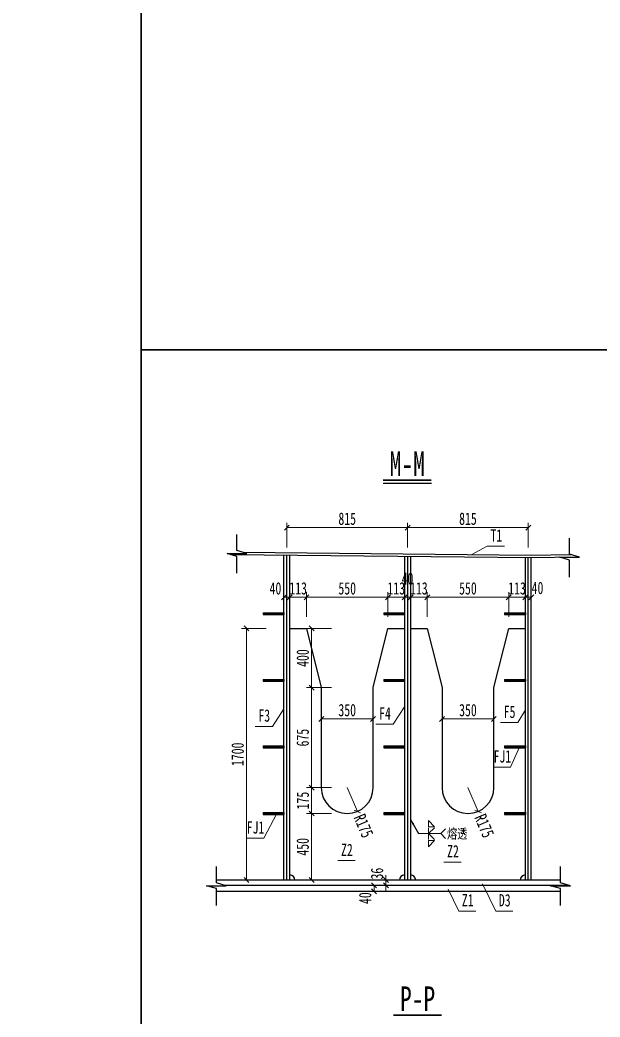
# Model space of a CAD drawing. Header units: millimetres. Extents: x -89049 to 410567, y -307459 to -100425.
# Drawn here: x 123748 to 127666, y -157759 to -151024 of the extents above; entities that cross this region are included whole.
import ezdxf
from ezdxf.enums import TextEntityAlignment as Align

# ---------------------------------------------------------------- set-up
doc = ezdxf.new("R2010")
doc.units = ezdxf.units.MM
doc.layers.get('Defpoints').update_dxf_attribs({"color": 8})
for name, color, linetype, lineweight in [('Dim', 4, 'Continuous', 15), ('文字', 7, 'Continuous', 15), ('标注线及字体', 2, 'Continuous', 15), ('桥 构造粗实', 1, 'Continuous', 30), ('细实线', 4, 'Continuous', 15), ('钢板粗线', 1, 'Continuous', 25)]:
    doc.layers.add(name, color=color, linetype=linetype, lineweight=lineweight)
doc.layers.add('Text', color=4, linetype='Continuous')
doc.styles.add('111', font='', dxfattribs={"width": 0.7})
doc.styles.add('BM_Dim', font='', dxfattribs={"width": 0.85})
doc.styles.add('SMEDI', font='', dxfattribs={"width": 0.75})
doc.styles.get("Standard").update_dxf_attribs({"font": ''})
doc.styles.get('111').set_extended_font_data('仿宋_GB2312')
doc.styles.get('BM_Dim').set_extended_font_data('仿宋_GB2312')
doc.styles.get('SMEDI').set_extended_font_data('仿宋_GB2312')
doc.styles.get('Standard').set_extended_font_data('仿宋_GB2312')
doc.dimstyles.new('200', dxfattribs={"dimscale": 0, "dimtxt": 2.5, "dimasz": 1, "dimexe": 1, "dimexo": 1, "dimgap": 0.6, "dimtad": 1, "dimdec": 0, "dimdsep": 46, "dimtxsty": '111', "dimblk": 'OBLIQUE', "dimcen": 0, "dimclrd": 4, "dimclre": 4, "dimclrt": 4, "dimadec": 1, "dimazin": 2, "dimtfac": 1, "dimtdec": 0, "dimtix": 1, "dimtmove": 2, "dimatfit": 3, "dimfxl": 4, "dimfxlon": 1, "dimtolj": 1, "dimlwd": -1, "dimlwe": -1, "dimarcsym": 0})
doc.dimstyles.new('MSteel_1.0_1.0', dxfattribs={"dimtxt": 3, "dimasz": 1.2, "dimexe": 1, "dimexo": 1, "dimgap": 1, "dimtad": 3, "dimtoh": 1, "dimdec": 0, "dimzin": 0, "dimdsep": 46, "dimtxsty": 'Standard', "dimblk": 'ARCHTICK', "dimcen": 0.09, "dimclrd": 3, "dimclre": 3, "dimadec": 0, "dimazin": 0, "dimtfac": 1, "dimtdec": 4, "dimtofl": 0, "dimtmove": 0, "dimatfit": 3, "dimfxl": 1, "dimtolj": 1, "dimtzin": 0, "dimarcsym": 0})

# ---------------------------------------------------------------- blocks, each defined once
blk = doc.blocks.new('_Oblique')
at = {"color": 0, "linetype": 'ByBlock', "lineweight": -2}
blk.add_line((-0.5, -0.5), (0.5, 0.5), dxfattribs=at)
blk = doc.blocks.new('*D4160')
at = {"layer": 'Defpoints', "color": 0, "transparency": 16777216}
for p in [(126365.8, -154453), (125550.4, -154678.7), (126365.8, -154654)]:
    blk.add_point(p, dxfattribs=at)
at = {"layer": '细实线', "color": 4, "transparency": 16777216}
for p, q in [((125550.4, -154586.4), (125550.4, -154419.7)), ((126365.8, -154586.4), (126365.8, -154419.7)), ((125550.4, -154453), (126365.8, -154453))]:
    blk.add_line(p, q, dxfattribs=at)
at = {"layer": '细实线', "color": 4, "transparency": 16777216, "xscale": 33.33333333333333, "yscale": 33.33333333333333, "zscale": 33.33333333333333, "rotation": 180}
blk.add_blockref('_Oblique', (125550.4, -154453), dxfattribs=at)
at = {"layer": '细实线', "color": 4, "transparency": 16777216, "xscale": 33.33333333333333, "yscale": 33.33333333333333, "zscale": 33.33333333333333}
blk.add_blockref('_Oblique', (126365.8, -154453), dxfattribs=at)
at = {"layer": '细实线', "color": 4, "transparency": 16777216, "insert": (125958.1, -154393.4), "char_height": 83.33, "attachment_point": 5, "style": '111'}
blk.add_mtext('\\A1;815', dxfattribs=at)
blk = doc.blocks.new('*D4161')
at = {"layer": 'Defpoints', "color": 0, "transparency": 16777216}
for p in [(127181.2, -154453), (126365.8, -154654), (127181.2, -154671.9)]:
    blk.add_point(p, dxfattribs=at)
at = {"layer": '细实线', "color": 4, "transparency": 16777216}
for p, q in [((126365.8, -154586.4), (126365.8, -154419.7)), ((127181.2, -154586.4), (127181.2, -154419.7)), ((126365.8, -154453), (127181.2, -154453))]:
    blk.add_line(p, q, dxfattribs=at)
at = {"layer": '细实线', "color": 4, "transparency": 16777216, "xscale": 33.33333333333333, "yscale": 33.33333333333333, "zscale": 33.33333333333333, "rotation": 180}
blk.add_blockref('_Oblique', (126365.8, -154453), dxfattribs=at)
at = {"layer": '细实线', "color": 4, "transparency": 16777216, "xscale": 33.33333333333333, "yscale": 33.33333333333333, "zscale": 33.33333333333333}
blk.add_blockref('_Oblique', (127181.2, -154453), dxfattribs=at)
at = {"layer": '细实线', "color": 4, "transparency": 16777216, "insert": (126773.5, -154393.4), "char_height": 83.33, "attachment_point": 5, "style": '111'}
blk.add_mtext('\\A1;815', dxfattribs=at)
blk = doc.blocks.new('*D4162')
at = {"layer": 'Defpoints', "color": 0, "transparency": 16777216}
for p in [(125570.4, -154923.3), (125570.4, -155133.9), (125683.1, -155133.9)]:
    blk.add_point(p, dxfattribs=at)
at = {"layer": '细实线', "color": 4, "transparency": 16777216}
for p, q in [((125570.4, -155056.6), (125570.4, -154890)), ((125683.1, -155056.6), (125683.1, -154890)), ((125570.4, -154923.3), (125537, -154923.3)), ((125683.1, -154923.3), (125570.4, -154923.3)), ((125683.1, -154923.3), (125716.4, -154923.3))]:
    blk.add_line(p, q, dxfattribs=at)
at = {"layer": '细实线', "color": 4, "transparency": 16777216, "xscale": 33.33333333333333, "yscale": 33.33333333333333, "zscale": 33.33333333333333}
blk.add_blockref('_Oblique', (125570.4, -154923.3), dxfattribs=at)
at = {"layer": '细实线', "color": 4, "transparency": 16777216, "xscale": 33.33333333333333, "yscale": 33.33333333333333, "zscale": 33.33333333333333, "rotation": 180}
blk.add_blockref('_Oblique', (125683.1, -154923.3), dxfattribs=at)
at = {"layer": '细实线', "color": 4, "transparency": 16777216, "insert": (125626.7, -154863.7), "char_height": 83.33, "attachment_point": 5, "style": '111'}
blk.add_mtext('\\A1;113', dxfattribs=at)
blk = doc.blocks.new('*D4163')
at = {"layer": 'Defpoints', "color": 0, "transparency": 16777216}
for p in [(125530.4, -154923.3), (125530.4, -155133.9), (125570.4, -155133.9)]:
    blk.add_point(p, dxfattribs=at)
at = {"layer": '细实线', "color": 4, "transparency": 16777216}
for p, q in [((125530.4, -155056.6), (125530.4, -154890)), ((125570.4, -155056.6), (125570.4, -154890)), ((125570.4, -154923.3), (125530.4, -154923.3))]:
    blk.add_line(p, q, dxfattribs=at)
at = {"layer": '细实线', "color": 4, "transparency": 16777216, "xscale": 33.33333333333333, "yscale": 33.33333333333333, "zscale": 33.33333333333333, "rotation": 180}
blk.add_blockref('_Oblique', (125530.4, -154923.3), dxfattribs=at)
at = {"layer": '细实线', "color": 4, "transparency": 16777216, "xscale": 33.33333333333333, "yscale": 33.33333333333333, "zscale": 33.33333333333333}
blk.add_blockref('_Oblique', (125570.4, -154923.3), dxfattribs=at)
at = {"layer": '细实线', "color": 4, "transparency": 16777216, "insert": (125473.4, -154863.7), "char_height": 83.33, "attachment_point": 5, "style": '111'}
blk.add_mtext('\\A1;40', dxfattribs=at)
blk = doc.blocks.new('*D4164')
at = {"layer": 'Defpoints', "color": 0, "transparency": 16777216}
for p in [(125683.1, -154923.3), (125683.1, -155133.9), (126233.1, -155133.9)]:
    blk.add_point(p, dxfattribs=at)
at = {"layer": '细实线', "color": 4, "transparency": 16777216}
for p, q in [((125683.1, -155056.6), (125683.1, -154890)), ((126233.1, -155056.6), (126233.1, -154890)), ((126233.1, -154923.3), (125683.1, -154923.3))]:
    blk.add_line(p, q, dxfattribs=at)
at = {"layer": '细实线', "color": 4, "transparency": 16777216, "xscale": 33.33333333333333, "yscale": 33.33333333333333, "zscale": 33.33333333333333, "rotation": 180}
blk.add_blockref('_Oblique', (125683.1, -154923.3), dxfattribs=at)
at = {"layer": '细实线', "color": 4, "transparency": 16777216, "xscale": 33.33333333333333, "yscale": 33.33333333333333, "zscale": 33.33333333333333}
blk.add_blockref('_Oblique', (126233.1, -154923.3), dxfattribs=at)
at = {"layer": '细实线', "color": 4, "transparency": 16777216, "insert": (125958.1, -154863.7), "char_height": 83.33, "attachment_point": 5, "style": '111'}
blk.add_mtext('\\A1;550', dxfattribs=at)
blk = doc.blocks.new('*D4165')
at = {"layer": 'Defpoints', "color": 0, "transparency": 16777216}
for p in [(126345.8, -154923.3), (126233.1, -155133.9), (126345.8, -155133.9)]:
    blk.add_point(p, dxfattribs=at)
at = {"layer": '细实线', "color": 4, "transparency": 16777216}
for p, q in [((126233.1, -155056.6), (126233.1, -154890)), ((126345.8, -155056.6), (126345.8, -154890)), ((126233.1, -154923.3), (126199.7, -154923.3)), ((126233.1, -154923.3), (126345.8, -154923.3)), ((126345.8, -154923.3), (126379.1, -154923.3))]:
    blk.add_line(p, q, dxfattribs=at)
at = {"layer": '细实线', "color": 4, "transparency": 16777216, "xscale": 33.33333333333333, "yscale": 33.33333333333333, "zscale": 33.33333333333333}
blk.add_blockref('_Oblique', (126233.1, -154923.3), dxfattribs=at)
at = {"layer": '细实线', "color": 4, "transparency": 16777216, "xscale": 33.33333333333333, "yscale": 33.33333333333333, "zscale": 33.33333333333333, "rotation": 180}
blk.add_blockref('_Oblique', (126345.8, -154923.3), dxfattribs=at)
at = {"layer": '细实线', "color": 4, "transparency": 16777216, "insert": (126289.4, -154863.7), "char_height": 83.33, "attachment_point": 5, "style": '111'}
blk.add_mtext('\\A1;113', dxfattribs=at)
blk = doc.blocks.new('*D4166')
at = {"layer": 'Defpoints', "color": 0, "transparency": 16777216}
for p in [(126385.8, -154923.3), (126345.8, -155133.9), (126385.8, -155133.9)]:
    blk.add_point(p, dxfattribs=at)
at = {"layer": '细实线', "color": 4, "transparency": 16777216}
for p, q in [((126345.8, -155056.6), (126345.8, -154890)), ((126385.8, -155056.6), (126385.8, -154890)), ((126345.8, -154923.3), (126385.8, -154923.3))]:
    blk.add_line(p, q, dxfattribs=at)
at = {"layer": '细实线', "color": 4, "transparency": 16777216, "xscale": 33.33333333333333, "yscale": 33.33333333333333, "zscale": 33.33333333333333, "rotation": 180}
blk.add_blockref('_Oblique', (126345.8, -154923.3), dxfattribs=at)
at = {"layer": '细实线', "color": 4, "transparency": 16777216, "xscale": 33.33333333333333, "yscale": 33.33333333333333, "zscale": 33.33333333333333}
blk.add_blockref('_Oblique', (126385.8, -154923.3), dxfattribs=at)
at = {"layer": '细实线', "color": 4, "transparency": 16777216, "insert": (126365.8, -154798.1), "char_height": 83.33, "attachment_point": 5, "style": '111'}
blk.add_mtext('\\A1;40', dxfattribs=at)
blk = doc.blocks.new('*D4167')
at = {"layer": 'Defpoints', "color": 0, "transparency": 16777216}
for p in [(126385.8, -154923.3), (126385.8, -155133.9), (126498.5, -155133.9)]:
    blk.add_point(p, dxfattribs=at)
at = {"layer": '细实线', "color": 4, "transparency": 16777216}
for p, q in [((126385.8, -155056.6), (126385.8, -154890)), ((126498.5, -155056.6), (126498.5, -154890)), ((126385.8, -154923.3), (126352.5, -154923.3)), ((126498.5, -154923.3), (126385.8, -154923.3)), ((126498.5, -154923.3), (126531.8, -154923.3))]:
    blk.add_line(p, q, dxfattribs=at)
at = {"layer": '细实线', "color": 4, "transparency": 16777216, "xscale": 33.33333333333333, "yscale": 33.33333333333333, "zscale": 33.33333333333333}
blk.add_blockref('_Oblique', (126385.8, -154923.3), dxfattribs=at)
at = {"layer": '细实线', "color": 4, "transparency": 16777216, "xscale": 33.33333333333333, "yscale": 33.33333333333333, "zscale": 33.33333333333333, "rotation": 180}
blk.add_blockref('_Oblique', (126498.5, -154923.3), dxfattribs=at)
at = {"layer": '细实线', "color": 4, "transparency": 16777216, "insert": (126442.1, -154863.7), "char_height": 83.33, "attachment_point": 5, "style": '111'}
blk.add_mtext('\\A1;113', dxfattribs=at)
blk = doc.blocks.new('*D4168')
at = {"layer": 'Defpoints', "color": 0, "transparency": 16777216}
for p in [(126498.5, -154923.3), (126498.5, -155133.9), (127048.5, -155133.9)]:
    blk.add_point(p, dxfattribs=at)
at = {"layer": '细实线', "color": 4, "transparency": 16777216}
for p, q in [((126498.5, -155056.6), (126498.5, -154890)), ((127048.5, -155056.6), (127048.5, -154890)), ((127048.5, -154923.3), (126498.5, -154923.3))]:
    blk.add_line(p, q, dxfattribs=at)
at = {"layer": '细实线', "color": 4, "transparency": 16777216, "xscale": 33.33333333333333, "yscale": 33.33333333333333, "zscale": 33.33333333333333, "rotation": 180}
blk.add_blockref('_Oblique', (126498.5, -154923.3), dxfattribs=at)
at = {"layer": '细实线', "color": 4, "transparency": 16777216, "xscale": 33.33333333333333, "yscale": 33.33333333333333, "zscale": 33.33333333333333}
blk.add_blockref('_Oblique', (127048.5, -154923.3), dxfattribs=at)
at = {"layer": '细实线', "color": 4, "transparency": 16777216, "insert": (126773.5, -154863.7), "char_height": 83.33, "attachment_point": 5, "style": '111'}
blk.add_mtext('\\A1;550', dxfattribs=at)
blk = doc.blocks.new('*D4169')
at = {"layer": 'Defpoints', "color": 0, "transparency": 16777216}
for p in [(127161.2, -154923.3), (127048.5, -155133.9), (127161.2, -155133.9)]:
    blk.add_point(p, dxfattribs=at)
at = {"layer": '细实线', "color": 4, "transparency": 16777216}
for p, q in [((127048.5, -155056.6), (127048.5, -154890)), ((127161.2, -155056.6), (127161.2, -154890)), ((127048.5, -154923.3), (127015.2, -154923.3)), ((127048.5, -154923.3), (127161.2, -154923.3)), ((127161.2, -154923.3), (127194.6, -154923.3))]:
    blk.add_line(p, q, dxfattribs=at)
at = {"layer": '细实线', "color": 4, "transparency": 16777216, "xscale": 33.33333333333333, "yscale": 33.33333333333333, "zscale": 33.33333333333333}
blk.add_blockref('_Oblique', (127048.5, -154923.3), dxfattribs=at)
at = {"layer": '细实线', "color": 4, "transparency": 16777216, "xscale": 33.33333333333333, "yscale": 33.33333333333333, "zscale": 33.33333333333333, "rotation": 180}
blk.add_blockref('_Oblique', (127161.2, -154923.3), dxfattribs=at)
at = {"layer": '细实线', "color": 4, "transparency": 16777216, "insert": (127104.9, -154863.7), "char_height": 83.33, "attachment_point": 5, "style": '111'}
blk.add_mtext('\\A1;113', dxfattribs=at)
blk = doc.blocks.new('*D4170')
at = {"layer": 'Defpoints', "color": 0, "transparency": 16777216}
for p in [(127201.2, -154923.3), (127161.2, -155133.9), (127201.2, -155133.9)]:
    blk.add_point(p, dxfattribs=at)
at = {"layer": '细实线', "color": 4, "transparency": 16777216}
for p, q in [((127161.2, -155056.6), (127161.2, -154890)), ((127201.2, -155056.6), (127201.2, -154890)), ((127161.2, -154923.3), (127201.2, -154923.3))]:
    blk.add_line(p, q, dxfattribs=at)
at = {"layer": '细实线', "color": 4, "transparency": 16777216, "xscale": 33.33333333333333, "yscale": 33.33333333333333, "zscale": 33.33333333333333, "rotation": 180}
blk.add_blockref('_Oblique', (127161.2, -154923.3), dxfattribs=at)
at = {"layer": '细实线', "color": 4, "transparency": 16777216, "xscale": 33.33333333333333, "yscale": 33.33333333333333, "zscale": 33.33333333333333}
blk.add_blockref('_Oblique', (127201.2, -154923.3), dxfattribs=at)
at = {"layer": '细实线', "color": 4, "transparency": 16777216, "insert": (127243.3, -154860.9), "char_height": 83.33, "attachment_point": 5, "style": '111'}
blk.add_mtext('\\A1;40', dxfattribs=at)
blk = doc.blocks.new('*D4171')
at = {"layer": 'Defpoints', "color": 0, "transparency": 16777216}
for p in [(125963.6, -155133.9), (125717.5, -155533.9), (125963.8, -155533.9)]:
    blk.add_point(p, dxfattribs=at)
at = {"layer": '细实线', "color": 4, "transparency": 16777216}
for p, q in [((125850.9, -155133.9), (125684.2, -155133.9)), ((125717.5, -155133.9), (125717.5, -155533.9)), ((125850.9, -155533.9), (125684.2, -155533.9))]:
    blk.add_line(p, q, dxfattribs=at)
at = {"layer": '细实线', "color": 4, "transparency": 16777216, "xscale": 33.33333333333333, "yscale": 33.33333333333333, "zscale": 33.33333333333333}
for p, rotation in [((125717.5, -155133.9), 90), ((125717.5, -155533.9), 270)]:
    blk.add_blockref('_Oblique', p, dxfattribs=dict(at, rotation=rotation))
at = {"layer": '细实线', "color": 4, "transparency": 16777216, "insert": (125657.9, -155333.9), "char_height": 83.33, "attachment_point": 5, "rotation": 90, "style": '111'}
blk.add_mtext('\\A1;400', dxfattribs=at)
blk = doc.blocks.new('*D4172')
at = {"layer": 'Defpoints', "color": 0, "transparency": 16777216}
for p in [(125812.7, -155533.9), (125717.5, -156208.9), (125968.1, -156208.9)]:
    blk.add_point(p, dxfattribs=at)
at = {"layer": '细实线', "color": 4, "transparency": 16777216}
for p, q in [((125779.3, -155533.9), (125684.2, -155533.9)), ((125717.5, -155533.9), (125717.5, -156208.9)), ((125850.9, -156208.9), (125684.2, -156208.9))]:
    blk.add_line(p, q, dxfattribs=at)
at = {"layer": '细实线', "color": 4, "transparency": 16777216, "xscale": 33.33333333333333, "yscale": 33.33333333333333, "zscale": 33.33333333333333}
for p, rotation in [((125717.5, -155533.9), 90), ((125717.5, -156208.9), 270)]:
    blk.add_blockref('_Oblique', p, dxfattribs=dict(at, rotation=rotation))
at = {"layer": '细实线', "color": 4, "transparency": 16777216, "insert": (125657.9, -155871.4), "char_height": 83.33, "attachment_point": 5, "rotation": 90, "style": '111'}
blk.add_mtext('\\A1;675', dxfattribs=at)
blk = doc.blocks.new('*D4173')
at = {"layer": 'Defpoints', "color": 0, "transparency": 16777216}
for p in [(125968.1, -156208.9), (125717.5, -156383.9), (125962.7, -156383.9)]:
    blk.add_point(p, dxfattribs=at)
at = {"layer": '细实线', "color": 4, "transparency": 16777216}
for p, q in [((125850.9, -156208.9), (125684.2, -156208.9)), ((125717.5, -156208.9), (125717.5, -156383.9)), ((125850.9, -156383.9), (125684.2, -156383.9))]:
    blk.add_line(p, q, dxfattribs=at)
at = {"layer": '细实线', "color": 4, "transparency": 16777216, "xscale": 33.33333333333333, "yscale": 33.33333333333333, "zscale": 33.33333333333333}
for p, rotation in [((125717.5, -156208.9), 90), ((125717.5, -156383.9), 270)]:
    blk.add_blockref('_Oblique', p, dxfattribs=dict(at, rotation=rotation))
at = {"layer": '细实线', "color": 4, "transparency": 16777216, "insert": (125658.8, -156296.4), "char_height": 83.33, "attachment_point": 5, "rotation": 90, "style": '111'}
blk.add_mtext('\\A1;175', dxfattribs=at)
blk = doc.blocks.new('*D4174')
at = {"layer": 'Defpoints', "color": 0, "transparency": 16777216}
for p in [(125962.7, -156383.9), (125717.5, -156833.9), (125962.7, -156833.9)]:
    blk.add_point(p, dxfattribs=at)
at = {"layer": '细实线', "color": 4, "transparency": 16777216}
for p, q in [((125850.9, -156383.9), (125684.2, -156383.9)), ((125717.5, -156383.9), (125717.5, -156833.9)), ((125850.9, -156833.9), (125684.2, -156833.9))]:
    blk.add_line(p, q, dxfattribs=at)
at = {"layer": '细实线', "color": 4, "transparency": 16777216, "xscale": 33.33333333333333, "yscale": 33.33333333333333, "zscale": 33.33333333333333}
for p, rotation in [((125717.5, -156383.9), 90), ((125717.5, -156833.9), 270)]:
    blk.add_blockref('_Oblique', p, dxfattribs=dict(at, rotation=rotation))
at = {"layer": '细实线', "color": 4, "transparency": 16777216, "insert": (125657.9, -156608.9), "char_height": 83.33, "attachment_point": 5, "rotation": 90, "style": '111'}
blk.add_mtext('\\A1;450', dxfattribs=at)
blk = doc.blocks.new('*D4175')
at = {"layer": 'Defpoints', "color": 0, "transparency": 16777216}
for p in [(126133.1, -155745.6), (125783.1, -155850.1), (126133.1, -155850.1)]:
    blk.add_point(p, dxfattribs=at)
at = {"layer": '细实线', "color": 4, "transparency": 16777216}
for p, q in [((125783.1, -155816.7), (125783.1, -155712.3)), ((125783.1, -155745.6), (126133.1, -155745.6)), ((126133.1, -155816.7), (126133.1, -155712.3))]:
    blk.add_line(p, q, dxfattribs=at)
at = {"layer": '细实线', "color": 4, "transparency": 16777216, "xscale": 33.33333333333333, "yscale": 33.33333333333333, "zscale": 33.33333333333333, "rotation": 180}
blk.add_blockref('_Oblique', (125783.1, -155745.6), dxfattribs=at)
at = {"layer": '细实线', "color": 4, "transparency": 16777216, "xscale": 33.33333333333333, "yscale": 33.33333333333333, "zscale": 33.33333333333333}
blk.add_blockref('_Oblique', (126133.1, -155745.6), dxfattribs=at)
at = {"layer": '细实线', "color": 4, "transparency": 16777216, "insert": (125958.1, -155686), "char_height": 83.33, "attachment_point": 5, "style": '111'}
blk.add_mtext('\\A1;350', dxfattribs=at)
blk = doc.blocks.new('14-160加劲 无过焊孔')
at = {"layer": 'Defpoints'}
blk.add_line((38609.4, 32076.7), (38609.4, 32216.7), dxfattribs=at)
at = {"layer": '钢板粗线', "color": 7}
for p, q in [((38603.4, 32076.7), (38603.4, 32216.7)), ((38603.4, 32216.7), (38615.4, 32216.7)), ((38615.4, 32076.7), (38615.4, 32216.7)), ((38603.4, 32076.7), (38615.4, 32076.7))]:
    blk.add_line(p, q, dxfattribs=at)
blk = doc.blocks.new('*D4211')
at = {"layer": 'Defpoints', "color": 0, "transparency": 16777216}
for p in [(125606.2, -155133.9), (125278.1, -156833.9), (125721.9, -156833.9)]:
    blk.add_point(p, dxfattribs=at)
at = {"layer": '细实线', "color": 4, "transparency": 16777216}
for p, q in [((125411.4, -155133.9), (125244.7, -155133.9)), ((125278.1, -155133.9), (125278.1, -156833.9)), ((125411.4, -156833.9), (125244.7, -156833.9))]:
    blk.add_line(p, q, dxfattribs=at)
at = {"layer": '细实线', "color": 4, "transparency": 16777216, "xscale": 33.33333333333333, "yscale": 33.33333333333333, "zscale": 33.33333333333333}
for p, rotation in [((125278.1, -155133.9), 90), ((125278.1, -156833.9), 270)]:
    blk.add_blockref('_Oblique', p, dxfattribs=dict(at, rotation=rotation))
at = {"layer": '细实线', "color": 4, "transparency": 16777216, "insert": (125218.4, -155983.9), "char_height": 83.33, "attachment_point": 5, "rotation": 90, "style": '111'}
blk.add_mtext('\\A1;1700', dxfattribs=at)
blk = doc.blocks.new('*D4224')
at = {"layer": 'Defpoints', "color": 0, "transparency": 16777216}
for p in [(125958.1, -156208.9), (126027, -156369.7)]:
    blk.add_point(p, dxfattribs=at)
at = {"layer": '细实线', "color": 4, "transparency": 16777216}
for p, q in [((126027, -156369.7), (125958.1, -156208.9)), ((125958.1, -156208.9), (126027, -156369.7))]:
    blk.add_line(p, q, dxfattribs=at)
at = {"layer": '细实线', "color": 4, "transparency": 16777216, "xscale": 33.33333333333333, "yscale": 33.33333333333333, "zscale": 33.33333333333333, "rotation": 293.1771719666156}
blk.add_blockref('_Oblique', (126027, -156369.7), dxfattribs=at)
at = {"layer": '细实线', "color": 4, "transparency": 16777216, "insert": (126068.7, -156467.2), "char_height": 83.33, "attachment_point": 5, "rotation": 293.17717, "style": '111'}
blk.add_mtext('\\A1;R175', dxfattribs=at)
blk = doc.blocks.new('*D4225')
at = {"layer": 'Defpoints', "color": 0, "transparency": 16777216}
for p in [(126948.5, -155745.6), (126598.5, -155850.1), (126948.5, -155850.1)]:
    blk.add_point(p, dxfattribs=at)
at = {"layer": '细实线', "color": 4, "transparency": 16777216}
for p, q in [((126598.5, -155816.7), (126598.5, -155712.3)), ((126598.5, -155745.6), (126948.5, -155745.6)), ((126948.5, -155816.7), (126948.5, -155712.3))]:
    blk.add_line(p, q, dxfattribs=at)
at = {"layer": '细实线', "color": 4, "transparency": 16777216, "xscale": 33.33333333333333, "yscale": 33.33333333333333, "zscale": 33.33333333333333, "rotation": 180}
blk.add_blockref('_Oblique', (126598.5, -155745.6), dxfattribs=at)
at = {"layer": '细实线', "color": 4, "transparency": 16777216, "xscale": 33.33333333333333, "yscale": 33.33333333333333, "zscale": 33.33333333333333}
blk.add_blockref('_Oblique', (126948.5, -155745.6), dxfattribs=at)
at = {"layer": '细实线', "color": 4, "transparency": 16777216, "insert": (126773.5, -155686), "char_height": 83.33, "attachment_point": 5, "style": '111'}
blk.add_mtext('\\A1;350', dxfattribs=at)
blk = doc.blocks.new('*D4226')
at = {"layer": 'Defpoints', "color": 0, "transparency": 16777216}
for p in [(126773.5, -156208.9), (126842.4, -156369.7)]:
    blk.add_point(p, dxfattribs=at)
at = {"layer": '细实线', "color": 4, "transparency": 16777216}
for p, q in [((126842.4, -156369.7), (126773.5, -156208.9)), ((126773.5, -156208.9), (126842.4, -156369.7))]:
    blk.add_line(p, q, dxfattribs=at)
at = {"layer": '细实线', "color": 4, "transparency": 16777216, "xscale": 33.33333333333333, "yscale": 33.33333333333333, "zscale": 33.33333333333333, "rotation": 293.1771719666156}
blk.add_blockref('_Oblique', (126842.4, -156369.7), dxfattribs=at)
at = {"layer": '细实线', "color": 4, "transparency": 16777216, "insert": (126884.1, -156467.2), "char_height": 83.33, "attachment_point": 5, "rotation": 293.17717, "style": '111'}
blk.add_mtext('\\A1;R175', dxfattribs=at)
blk = doc.blocks.new('*D4234')
at = {"layer": 'Defpoints', "color": 0, "transparency": 16777216}
for p in [(126264, -156833.9), (126219.2, -156869.9), (126300.2, -156869.9)]:
    blk.add_point(p, dxfattribs=at)
at = {"layer": '细实线', "color": 4, "transparency": 16777216}
for p, q in [((126230.7, -156833.9), (126185.9, -156833.9)), ((126219.2, -156833.9), (126219.2, -156800.5)), ((126219.2, -156833.9), (126219.2, -156869.9)), ((126266.8, -156869.9), (126185.9, -156869.9)), ((126219.2, -156869.9), (126219.2, -156903.2))]:
    blk.add_line(p, q, dxfattribs=at)
at = {"layer": '细实线', "color": 4, "transparency": 16777216, "xscale": 33.33333333333333, "yscale": 33.33333333333333, "zscale": 33.33333333333333}
for p, rotation in [((126219.2, -156833.9), 270), ((126219.2, -156869.9), 90)]:
    blk.add_blockref('_Oblique', p, dxfattribs=dict(at, rotation=rotation))
at = {"layer": '细实线', "color": 4, "transparency": 16777216, "insert": (126159.6, -156790.1), "char_height": 83.33, "attachment_point": 5, "rotation": 90, "style": '111'}
blk.add_mtext('\\A1;36', dxfattribs=at)
blk = doc.blocks.new('*D4235')
at = {"layer": 'Defpoints', "color": 0, "transparency": 16777216}
for p in [(126139.3, -156909.9), (126184.1, -156869.9), (126269.8, -156909.9)]:
    blk.add_point(p, dxfattribs=at)
at = {"layer": '细实线', "color": 4, "transparency": 16777216}
for p, q in [((126150.8, -156869.9), (126106, -156869.9)), ((126236.5, -156909.9), (126106, -156909.9)), ((126139.3, -156869.9), (126139.3, -156909.9))]:
    blk.add_line(p, q, dxfattribs=at)
at = {"layer": '细实线', "color": 4, "transparency": 16777216, "xscale": 33.33333333333333, "yscale": 33.33333333333333, "zscale": 33.33333333333333}
for p, rotation in [((126139.3, -156869.9), 90), ((126139.3, -156909.9), 270)]:
    blk.add_blockref('_Oblique', p, dxfattribs=dict(at, rotation=rotation))
at = {"layer": '细实线', "color": 4, "transparency": 16777216, "insert": (126079.7, -156955.7), "char_height": 83.33, "attachment_point": 5, "rotation": 90, "style": '111'}
blk.add_mtext('\\A1;40', dxfattribs=at)
blk = doc.blocks.new('_ArchTick')
at = {"color": 0, "linetype": 'ByBlock', "const_width": 0.15}
blk.add_lwpolyline([(-0.5, -0.5), (0.5, 0.5)], dxfattribs=at)
blk = doc.blocks.new('全融透1')
at = {"layer": 'Dim'}
blk.add_line((0, 0), (4.48, 0), dxfattribs=at)
for points in [[(2, 2.65), (2, 1.41), (3.23, 1.41)], [(2, -2.65), (2, -1.41), (3.23, -1.41)]]:
    blk.add_lwpolyline(points, close=True, dxfattribs=at)
for points in [[(3.23, 1.21), (2, 0), (2, 1.21)], [(3.23, -1.21), (2, 0), (2, -1.21)], [(5.48, 1), (4.48, 0), (5.48, -1)]]:
    blk.add_lwpolyline(points, dxfattribs=at)
at = {"layer": 'Text', "style": 'SMEDI', "width": 0.75}
blk.add_text('熔透', height=2, dxfattribs=at).set_placement((5.77, 0), align=Align.MIDDLE_LEFT)

msp = doc.modelspace()

# ---------------------------------------------------------------- linework, layer by layer
at = {"color": 4}
msp.add_line((126200.4, -154153.2), (126527.2, -154153.2), dxfattribs=at)
at = {"color": 6, "const_width": 12}
for points in [[(126200.4, -154133.2), (126527.2, -154133.2)], [(126270, -157745.7), (126596.8, -157745.7)]]:
    msp.add_lwpolyline(points, dxfattribs=at)
at = {"color": 4}
for points in [[(125213.3, -154761.4), (125213.3, -154647.4), (125146.6, -154627.4), (125280, -154627.4), (125213.3, -154607.4), (125213.3, -154580.7), (125213.3, -154498.7)], [(127460.4, -154787.3), (127460.4, -154673.3), (127393.7, -154653.3), (127527.1, -154653.3), (127460.4, -154633.3), (127460.4, -154606.7), (127460.4, -154524.6)], [(125074.7, -157005.4), (125074.7, -156891.5), (125008, -156871.5), (125141.4, -156871.5), (125074.7, -156851.5), (125074.7, -156824.8), (125074.7, -156742.8)], [(127398.8, -157005.4), (127398.8, -156891.5), (127332.1, -156871.5), (127465.5, -156871.5), (127398.8, -156851.5), (127398.8, -156824.8), (127398.8, -156742.8)]]:
    msp.add_lwpolyline(points, dxfattribs=at)
at = {"layer": 'Defpoints', "color": 8}
msp.add_line((126365.8, -154647), (126365.8, -156833.9), dxfattribs=at)
at = {"layer": 'Defpoints'}
for points in [[(86066.6, -138634.1), (124566.6, -138634.1), (124566.6, -164214.1), (86066.6, -164214.1)], [(124566.6, -138634.1), (146566.6, -138634.1), (146566.6, -153251.3), (124566.6, -153251.3)], [(124566.6, -153251.3), (137399.9, -153251.3), (137399.9, -161773.4), (124566.6, -161773.4)]]:
    msp.add_lwpolyline(points, close=True, dxfattribs=at)
at = {"layer": 'Defpoints', "color": 8}
for points in [[(125550.4, -156833.9), (125550.4, -154638.9)], [(127181.2, -156833.9), (127181.2, -154655.2)]]:
    msp.add_lwpolyline(points, dxfattribs=at)
at = {"layer": '桥 构造粗实'}
for p, q in [((126345.8, -154646.8), (126345.8, -156833.9)), ((126385.8, -154647.2), (126385.8, -156833.9)), ((127398.8, -156833.9), (125074.7, -156833.9)), ((127398.8, -156909.9), (125074.7, -156909.9)), ((127440.1, -156869.9), (125136, -156869.9))]:
    msp.add_line(p, q, dxfattribs=at)
for points in [[(125254.9, -154619.9), (127200.9, -154639.4), (127467.2, -154635.4)], [(125172.1, -154635), (127200.9, -154655.4), (127518, -154650.6)], [(125530.4, -156833.9), (125530.4, -154638.7)], [(125570.4, -156833.9), (125570.4, -154639.1)], [(127161.2, -156833.9), (127161.2, -154655)], [(127201.2, -156833.9), (127201.2, -154655.4)]]:
    msp.add_lwpolyline(points, dxfattribs=at)
for points in [[(125570.4, -155133.9), (125683.1, -155133.9), (125783.1, -155533.9), (125783.1, -156208.9, 1), (126133.1, -156208.9), (126133.1, -155533.9), (126233.1, -155133.9), (126345.8, -155133.9)], [(126385.8, -155133.9), (126498.5, -155133.9), (126598.5, -155533.9), (126598.5, -156208.9, 1), (126948.5, -156208.9), (126948.5, -155533.9), (127048.5, -155133.9), (127161.2, -155133.9)]]:
    msp.add_lwpolyline(points, format="xyb", dxfattribs=at)
for centre, start, end in [((125570.4, -156833.9), 0, 90), ((126345.8, -156833.9), 90, 180), ((126385.8, -156833.9), 0, 90), ((127161.2, -156833.9), 90, 180)]:
    msp.add_arc(centre, 35, start, end, dxfattribs=at)
at = {"layer": '细实线'}
for p, q in [((126904.2, -154579), (126800.3, -154635.3)), ((126904.2, -154579), (127020.6, -154579)), ((125453, -155795.2), (125530.4, -155677.2)), ((126268.5, -155780.8), (126345.8, -155662.8)), ((127109.7, -155769.8), (127161.2, -155684.3)), ((126993.3, -155769.8), (127109.7, -155769.8)), ((125336.6, -155795.2), (125453, -155795.2)), ((126152.1, -155780.8), (126268.5, -155780.8)), ((127061.2, -156070.9), (127120.3, -155939.9)), ((126944.8, -156070.9), (127061.2, -156070.9)), ((125394, -156550.7), (125483.5, -156384.1)), ((125277.6, -156550.7), (125394, -156550.7)), ((125894.9, -156702.4), (126011.3, -156702.4)), ((126611.3, -156711.8), (126727.7, -156711.8)), ((126710.9, -157042.6), (126639.2, -156895.9)), ((126960.9, -157042.6), (126870.8, -156858.4)), ((126710.9, -157042.6), (126827.3, -157042.6)), ((126960.9, -157042.6), (127077.3, -157042.6))]:
    msp.add_line(p, q, dxfattribs=at)

# ---------------------------------------------------------------- block references
at = {"layer": '细实线', "rotation": 270}
for p in [(93313.6, -116424.5), (94129.1, -116424.5), (94944.5, -116424.5), (93313.6, -116874.5), (94129.1, -116874.5), (94944.5, -116874.5), (93313.6, -117324.5), (94129.1, -117324.5), (94944.5, -117324.5), (93313.6, -117774.5), (94129.1, -117774.5), (94944.5, -117774.5)]:
    msp.add_blockref('14-160加劲 无过焊孔', p, dxfattribs=at)
at = {"layer": '细实线', "xscale": 33.33333333333333, "yscale": 33.33333333333333, "zscale": 33.33333333333333}
msp.add_blockref('全融透1', (126440, -156520), dxfattribs=at)

# ---------------------------------------------------------------- texts
at = {"layer": '文字', "style": 'BM_Dim', "width": 0.7}
for s, p in [('T1', (126965.4, -154572.8)), ('F3', (125397.8, -155788.9)), ('F4', (126213.3, -155774.6)), ('F5', (127054.5, -155763.6)), ('FJ1', (127006, -156064.7)), ('FJ1', (125338.8, -156544.5)), ('Z2', (125956.1, -156696.2)), ('Z2', (126672.5, -156705.6)), ('Z1', (126772.1, -157036.3)), ('D3', (127022.1, -157036.3))]:
    msp.add_text(s, height=83.33, dxfattribs=at).set_placement(p, align=Align.BOTTOM_CENTER)
at = {"layer": '标注线及字体', "style": '111', "width": 0.7}
for s, p in [('M-M', (126363.8, -154021.8)), ('P-P', (126433.4, -157634.4))]:
    msp.add_text(s, height=166.67, dxfattribs=at).set_placement(p, align=Align.MIDDLE)

# ---------------------------------------------------------------- dimensions: what is measured, and where the dimension line sits
at = {"layer": '细实线'}
for base, p1, p2, picture, middle in [((126365.8, -154453), (125550.4, -154678.7), (126365.8, -154654), '*D4160', (125958.1, -154393.4)), ((127181.2, -154453), (126365.8, -154654), (127181.2, -154671.9), '*D4161', (126773.5, -154393.4)), ((125570.4, -154923.3), (125683.1, -155133.9), (125570.4, -155133.9), '*D4162', (125626.7, -154863.7)), ((125683.1, -154923.3), (126233.1, -155133.9), (125683.1, -155133.9), '*D4164', (125958.1, -154863.7)), ((126385.8, -154923.3), (126498.5, -155133.9), (126385.8, -155133.9), '*D4167', (126442.1, -154863.7)), ((126498.5, -154923.3), (127048.5, -155133.9), (126498.5, -155133.9), '*D4168', (126773.5, -154863.7)), ((126133.1, -155745.6), (125783.1, -155850.1), (126133.1, -155850.1), '*D4175', (125958.1, -155686)), ((126948.5, -155745.6), (126598.5, -155850.1), (126948.5, -155850.1), '*D4225', (126773.5, -155686))]:
    dim = msp.add_linear_dim(base=base, p1=p1, p2=p2, dimstyle='200', override={"dimscale": 33.333333, "dimblk": 'Oblique'}, dxfattribs=at)
    dim.commit()
    dim.dimension.update_dxf_attribs({"geometry": picture, "text_midpoint": middle})
for base, p1, p2, angle, picture, middle in [((126385.8, -154923.3), (126345.8, -155133.9), (126385.8, -155133.9), 180, '*D4166', (126365.8, -154798.1)), ((127201.2, -154923.3), (127161.2, -155133.9), (127201.2, -155133.9), 180, '*D4170', (127243.3, -154860.9)), ((126219.2, -156869.9), (126264, -156833.9), (126300.2, -156869.9), 90, '*D4234', (126159.6, -156790.1)), ((126139.3, -156909.9), (126184.1, -156869.9), (126269.8, -156909.9), 90, '*D4235', (126079.7, -156955.7))]:
    dim = msp.add_linear_dim(base=base, p1=p1, p2=p2, angle=angle, dimstyle='200', override={"dimscale": 33.333333, "dimblk": 'Oblique'}, dxfattribs=at)
    dim.commit()
    dim.dimension.update_dxf_attribs({"geometry": picture, "text_midpoint": middle, "dimtype": 160})
dim = msp.add_linear_dim(base=(125530.4, -154923.3), p1=(125570.4, -155133.9), p2=(125530.4, -155133.9), dimstyle='200', override={"dimscale": 33.333333, "dimblk": 'Oblique'}, dxfattribs=at)
dim.commit()
dim.dimension.update_dxf_attribs({"geometry": '*D4163', "text_midpoint": (125473.4, -154863.7), "dimtype": 160})
for base, p1, p2, angle, picture, middle in [((126345.8, -154923.3), (126233.1, -155133.9), (126345.8, -155133.9), 180, '*D4165', (126289.4, -154863.7)), ((127161.2, -154923.3), (127048.5, -155133.9), (127161.2, -155133.9), 180, '*D4169', (127104.9, -154863.7)), ((125278.1, -156833.9), (125606.2, -155133.9), (125721.9, -156833.9), 90, '*D4211', (125218.4, -155983.9)), ((125717.5, -155533.9), (125963.6, -155133.9), (125963.8, -155533.9), 90, '*D4171', (125657.9, -155333.9)), ((125717.5, -156208.9), (125812.7, -155533.9), (125968.1, -156208.9), 90, '*D4172', (125657.9, -155871.4)), ((125717.5, -156383.9), (125968.1, -156208.9), (125962.7, -156383.9), 90, '*D4173', (125658.8, -156296.4)), ((125717.5, -156833.9), (125962.7, -156383.9), (125962.7, -156833.9), 90, '*D4174', (125657.9, -156608.9))]:
    dim = msp.add_linear_dim(base=base, p1=p1, p2=p2, angle=angle, dimstyle='200', override={"dimscale": 33.333333, "dimblk": 'Oblique'}, dxfattribs=at)
    dim.commit()
    dim.dimension.update_dxf_attribs({"geometry": picture, "text_midpoint": middle})
for center, mpoint, picture, middle in [((125958.1, -156208.9), (126027, -156369.7), '*D4224', (126068.7, -156467.2)), ((126773.5, -156208.9), (126842.4, -156369.7), '*D4226', (126884.1, -156467.2))]:
    dim = msp.add_radius_dim(center=center, mpoint=mpoint, dimstyle='200', override={"dimscale": 33.333333, "dimblk": 'Oblique'}, dxfattribs=at)
    dim.commit()
    dim.dimension.update_dxf_attribs({"geometry": picture, "text_midpoint": middle, "dimtype": 164})

# ---------------------------------------------------------------- leaders
at = {"layer": 'Dim'}
msp.add_leader([(126385.8, -156423.5), (126440, -156520)], dimstyle='MSteel_1.0_1.0', override={"dimscale": 33.333333, "dimclrd": 256}, dxfattribs=at)

doc.saveas('drawing.dxf')
